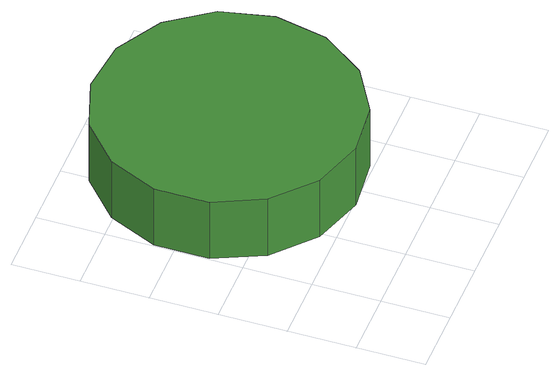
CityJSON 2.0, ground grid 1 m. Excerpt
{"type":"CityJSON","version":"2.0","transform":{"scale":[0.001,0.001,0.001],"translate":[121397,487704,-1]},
"CityObjects":{
"tree1":{"type":"SolitaryVegetationObject","attributes":{"function":"something"},"geometry":[{"type":"MultiSurface","lod":"1","boundaries":[[[0,1,2,3,4,5,6,7,8,9,10,11,12,13,14]],[[15,16,17,18,19,20,21,22,23,24,25,26,27,28,29]],[[0,29,28,1]],[[1,28,27,2]],[[2,27,26,3]],[[3,26,25,4]],[[4,25,24,5]],[[5,24,23,6]],[[6,23,22,7]],[[7,22,21,8]],[[8,21,20,9]],[[9,20,19,10]],[[10,19,18,11]],[[11,18,17,12]],[[12,17,16,13]],[[13,16,15,14]],[[14,15,29,0]]]}]}
},
"vertices":[
[3850,2903,1822],[3683,3689,1822],[3210,4339,1822],[2514,4740,1822],[1715,4824,1822],[951,4576,1822],[354,4038,1822],[27,3304,1822],[27,2501,1822],[354,1767,1822],[951,1229,1822],[1715,981,1822],[2514,1065,1822],[3210,1466,1822],[3683,2117,1822],[3683,2117,777],[3210,1466,777],[2514,1065,777],[1715,981,777],[951,1229,777],[354,1767,777],[27,2501,777],[27,3304,777],[354,4038,777],[951,4576,777],[1715,4824,777],[2514,4740,777],[3210,4339,777],[3683,3689,777],[3850,2903,777]
]}
